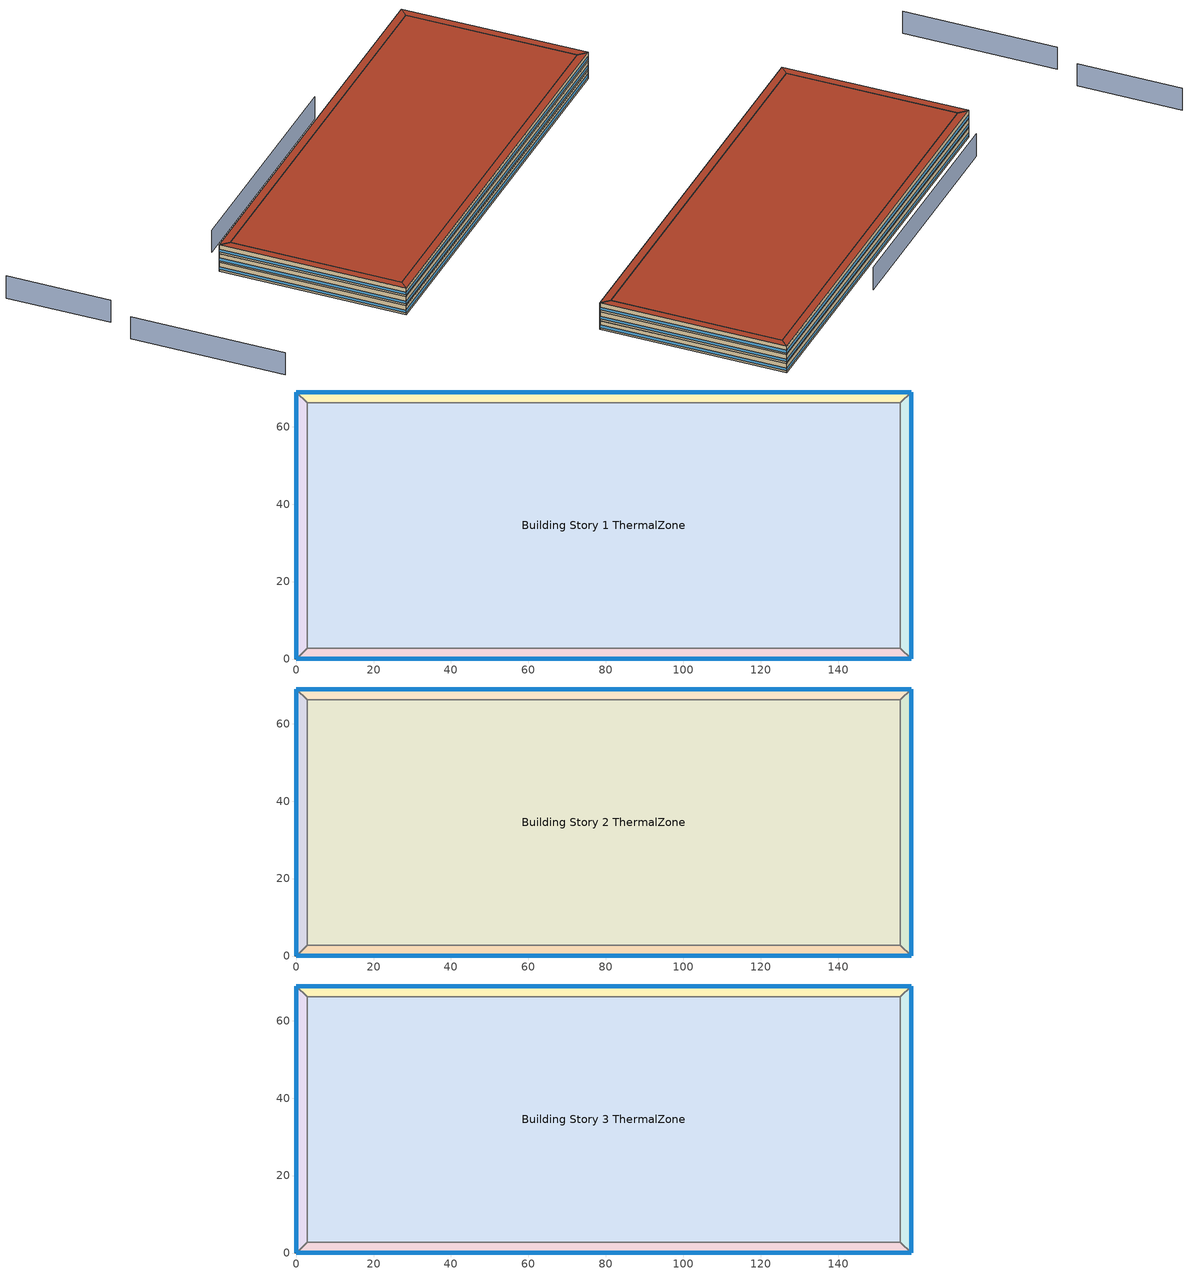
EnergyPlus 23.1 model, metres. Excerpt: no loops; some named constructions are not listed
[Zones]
Building Story 1 ThermalZone
 floor ground (Typical Insulated Carpeted 8in Slab Floor): 156.11,2.83 2.83,2.83 2.83,66.14 156.11,66.14 z0
 wall adiabatic (Typical Interior Wall): 2.83,2.83 156.11,2.83 156.11,66.14 2.83,66.14 2.83,2.83 z0:3.6
 ceiling adiabatic (Typical Interior Floor): 156.11,66.14 2.83,66.14 2.83,2.83 156.11,2.83 z3.6
Building Story 1 ThermalZone 1
 floor ground (Typical Insulated Carpeted 8in Slab Floor): 158.93,0 0,0 2.83,2.83 156.11,2.83 z0
 wall outside (Typical Insulated Steel Framed Exterior Wall R-20.41): 0,0 158.93,0 z0:3.6
 wall adiabatic (Typical Interior Wall): 158.93,0 156.11,2.83 2.83,2.83 0,0 z0:3.6
 window (U 0.48 SHGC 0.40 Dbl Ref-D Clr 6mm/13mm): 0.03,0 158.91,0 z0.76:1.84
 ceiling adiabatic (Typical Interior Ceiling): 156.11,2.83 2.83,2.83 0,0 158.93,0 z3.6
Building Story 1 ThermalZone 2
 floor ground (Typical Insulated Carpeted 8in Slab Floor): 0,0 0,68.97 2.83,66.14 2.83,2.83 z0
 wall outside (Typical Insulated Steel Framed Exterior Wall R-20.41): 0,68.97 0,0 z0:3.6
 wall adiabatic (Typical Interior Wall): 0,0 2.83,2.83 2.83,66.14 0,68.97 z0:3.6
 window (U 0.48 SHGC 0.40 Dbl Ref-D Clr 6mm/13mm): 0,68.94 0,0.03 z0.76:1.84
 ceiling adiabatic (Typical Interior Ceiling): 2.83,2.83 2.83,66.14 0,68.97 0,0 z3.6
Building Story 1 ThermalZone 3
 floor ground (Typical Insulated Carpeted 8in Slab Floor): 0,68.97 158.93,68.97 156.11,66.14 2.83,66.14 z0
 wall outside (Typical Insulated Steel Framed Exterior Wall R-20.41): 158.93,68.97 0,68.97 z0:3.6
 wall adiabatic (Typical Interior Wall): 0,68.97 2.83,66.14 156.11,66.14 158.93,68.97 z0:3.6
 window (U 0.48 SHGC 0.40 Dbl Ref-D Clr 6mm/13mm): 158.91,68.97 0.03,68.97 z0.76:1.84
 ceiling adiabatic (Typical Interior Ceiling): 2.83,66.14 156.11,66.14 158.93,68.97 0,68.97 z3.6
Building Story 1 ThermalZone 4
 floor ground (Typical Insulated Carpeted 8in Slab Floor): 158.93,68.97 158.93,0 156.11,2.83 156.11,66.14 z0
 wall outside (Typical Insulated Steel Framed Exterior Wall R-20.41): 158.93,0 158.93,68.97 z0:3.6
 wall adiabatic (Typical Interior Wall): 158.93,68.97 156.11,66.14 156.11,2.83 158.93,0 z0:3.6
 window (U 0.48 SHGC 0.40 Dbl Ref-D Clr 6mm/13mm): 158.93,0.03 158.93,68.94 z0.76:1.84
 ceiling adiabatic (Typical Interior Ceiling): 156.11,66.14 156.11,2.83 158.93,0 158.93,68.97 z3.6
Building Story 2 ThermalZone
 floor adiabatic (Typical Interior Floor): 156.11,2.83 2.83,2.83 2.83,66.14 156.11,66.14 z3.6
 wall adiabatic (Typical Interior Wall): 2.83,2.83 156.11,2.83 156.11,66.14 2.83,66.14 2.83,2.83 z3.6:7.2
 ceiling adiabatic (Typical Interior Ceiling): 156.11,66.14 2.83,66.14 2.83,2.83 156.11,2.83 z7.2
Building Story 2 ThermalZone 1
 floor adiabatic (Typical Interior Ceiling): 158.93,0 0,0 2.83,2.83 156.11,2.83 z3.6
 wall outside (Typical Insulated Steel Framed Exterior Wall R-20.41): 0,0 158.93,0 z3.6:7.2
 wall adiabatic (Typical Interior Wall): 158.93,0 156.11,2.83 2.83,2.83 0,0 z3.6:7.2
 window (U 0.48 SHGC 0.40 Dbl Ref-D Clr 6mm/13mm): 0.03,0 158.91,0 z4.36:5.44
 ceiling adiabatic (Typical Interior Ceiling): 156.11,2.83 2.83,2.83 0,0 158.93,0 z7.2
Building Story 2 ThermalZone 2
 floor adiabatic (Typical Interior Ceiling): 0,0 0,68.97 2.83,66.14 2.83,2.83 z3.6
 wall outside (Typical Insulated Steel Framed Exterior Wall R-20.41): 0,68.97 0,0 z3.6:7.2
 wall adiabatic (Typical Interior Wall): 0,0 2.83,2.83 2.83,66.14 0,68.97 z3.6:7.2
 window (U 0.48 SHGC 0.40 Dbl Ref-D Clr 6mm/13mm): 0,68.94 0,0.03 z4.36:5.44
 ceiling adiabatic (Typical Interior Ceiling): 2.83,2.83 2.83,66.14 0,68.97 0,0 z7.2
Building Story 2 ThermalZone 3
 floor adiabatic (Typical Interior Ceiling): 0,68.97 158.93,68.97 156.11,66.14 2.83,66.14 z3.6
 wall outside (Typical Insulated Steel Framed Exterior Wall R-20.41): 158.93,68.97 0,68.97 z3.6:7.2
 wall adiabatic (Typical Interior Wall): 0,68.97 2.83,66.14 156.11,66.14 158.93,68.97 z3.6:7.2
 window (U 0.48 SHGC 0.40 Dbl Ref-D Clr 6mm/13mm): 158.91,68.97 0.03,68.97 z4.36:5.44
 ceiling adiabatic (Typical Interior Ceiling): 2.83,66.14 156.11,66.14 158.93,68.97 0,68.97 z7.2
Building Story 2 ThermalZone 4
 floor adiabatic (Typical Interior Ceiling): 158.93,68.97 158.93,0 156.11,2.83 156.11,66.14 z3.6
 wall outside (Typical Insulated Steel Framed Exterior Wall R-20.41): 158.93,0 158.93,68.97 z3.6:7.2
 wall adiabatic (Typical Interior Wall): 158.93,68.97 156.11,66.14 156.11,2.83 158.93,0 z3.6:7.2
 window (U 0.48 SHGC 0.40 Dbl Ref-D Clr 6mm/13mm): 158.93,0.03 158.93,68.94 z4.36:5.44
 ceiling adiabatic (Typical Interior Ceiling): 156.11,66.14 156.11,2.83 158.93,0 158.93,68.97 z7.2
Building Story 3 ThermalZone
 floor adiabatic (Typical Interior Ceiling): 156.11,2.83 2.83,2.83 2.83,66.14 156.11,66.14 z7.2
 wall adiabatic (Typical Interior Wall): 2.83,2.83 156.11,2.83 156.11,66.14 2.83,66.14 2.83,2.83 z7.2:10.8
 roof outside (Typical IEAD Roof R-31.25): 156.11,66.14 2.83,66.14 2.83,2.83 156.11,2.83 z10.8
Building Story 3 ThermalZone 1
 floor adiabatic (Typical Interior Ceiling): 158.93,0 0,0 2.83,2.83 156.11,2.83 z7.2
 wall outside (Typical Insulated Steel Framed Exterior Wall R-20.41): 0,0 158.93,0 z7.2:10.8
 wall adiabatic (Typical Interior Wall): 158.93,0 156.11,2.83 2.83,2.83 0,0 z7.2:10.8
 window (U 0.48 SHGC 0.40 Dbl Ref-D Clr 6mm/13mm): 0.03,0 158.91,0 z7.96:9.04
 roof outside (Typical IEAD Roof R-31.25): 156.11,2.83 2.83,2.83 0,0 158.93,0 z10.8
Building Story 3 ThermalZone 2
 floor adiabatic (Typical Interior Ceiling): 0,0 0,68.97 2.83,66.14 2.83,2.83 z7.2
 wall outside (Typical Insulated Steel Framed Exterior Wall R-20.41): 0,68.97 0,0 z7.2:10.8
 wall adiabatic (Typical Interior Wall): 0,0 2.83,2.83 2.83,66.14 0,68.97 z7.2:10.8
 window (U 0.48 SHGC 0.40 Dbl Ref-D Clr 6mm/13mm): 0,68.94 0,0.03 z7.96:9.04
 roof outside (Typical IEAD Roof R-31.25): 2.83,2.83 2.83,66.14 0,68.97 0,0 z10.8
Building Story 3 ThermalZone 3
 floor adiabatic (Typical Interior Ceiling): 0,68.97 158.93,68.97 156.11,66.14 2.83,66.14 z7.2
 wall outside (Typical Insulated Steel Framed Exterior Wall R-20.41): 158.93,68.97 0,68.97 z7.2:10.8
 wall adiabatic (Typical Interior Wall): 0,68.97 2.83,66.14 156.11,66.14 158.93,68.97 z7.2:10.8
 window (U 0.48 SHGC 0.40 Dbl Ref-D Clr 6mm/13mm): 158.91,68.97 0.03,68.97 z7.96:9.04
 roof outside (Typical IEAD Roof R-31.25): 2.83,66.14 156.11,66.14 158.93,68.97 0,68.97 z10.8
Building Story 3 ThermalZone 4
 floor adiabatic (Typical Interior Ceiling): 158.93,68.97 158.93,0 156.11,2.83 156.11,66.14 z7.2
 wall outside (Typical Insulated Steel Framed Exterior Wall R-20.41): 158.93,0 158.93,68.97 z7.2:10.8
 wall adiabatic (Typical Interior Wall): 158.93,68.97 156.11,66.14 156.11,2.83 158.93,0 z7.2:10.8
 window (U 0.48 SHGC 0.40 Dbl Ref-D Clr 6mm/13mm): 158.93,0.03 158.93,68.94 z7.96:9.04
 roof outside (Typical IEAD Roof R-31.25): 156.11,66.14 156.11,2.83 158.93,0 158.93,68.97 z10.8
shading: -50.49,23.21 -50.49,80.41 / 9.88,75.97 99.9,75.97 / -43.63,90.63 -43.63,129.38 z0:9
[Building]
bld_16: Terrain=City
[Site:Location]
Laramie General Brees Field_WY_USA: Latitude {deg}=41.3113; Longitude {deg}=-105.58; Time Zone {hr}=-7; Elevation {m}=2215
[Site:GroundTemperature:FCfactorMethod]
8.6, 2.8, -4.1, -8.8, -2.2, 0.3, 6.7, 10.1, 16.5, 20.6, 19.2, 14.7
[Site:WaterMainsTemperature]
Calculation Method=Correlation; Annual Average Outdoor Air Temperature {C}=8.96667; Maximum Difference In Monthly Average Outdoor Air Temperatures {deltaC}=26.2
[SizingPeriod:DesignDay] Day of Month=21; Dry-Bulb Temperature Range Modifier Type=DefaultMultipliers; Humidity Condition Type=Wetbulb; Barometric Pressure {Pa}=98769; Rain Indicator=No; Snow Indicator=No; Daylight Saving Time Indicator=No; Begin Environment Reset Mode=FullResetAtBeginEnvironment
Name | Month | Day Type | Maximum Dry-Bulb Temperature {C} | Daily Dry-Bulb Temperature Range {deltaC} | Wetbulb or DewPoint at Maximum Dry-Bulb {C} | Wind Speed {m/s} | Wind Direction {deg} | Solar Model Indicator | ASHRAE Clear Sky Optical Depth for Beam Irradiance (taub) | ASHRAE Clear Sky Optical Depth for Diffuse Irradiance (taud) | Sky Clearness
Buffalo Niagara Intl Ap Ann Clg .4% Condns DB=>MWB 1 | 7 | SummerDesignDay | 30.3 | 9.3 | 21.8 | 5.7 | 240 | ASHRAETau | 0.462 | 2.001
Buffalo Niagara Intl Ap Ann Clg .4% Condns WB=>MDB 1 | 7 | SummerDesignDay | 27.8 | 9.3 | 23.8 | 5.7 | 240 | ASHRAETau | 0.462 | 2.001
Buffalo Niagara Intl Ap Ann Htg 99.6% Condns DB 1 | 1 | WinterDesignDay | -16.3 | 0 | -16.3 | 5.1 | 270 | ASHRAEClearSky |  |  | 0
[Material] Thermal Absorptance=0.9; Solar Absorptance=0.7
Name | Roughness | Thickness {m} | Conductivity {W/m-K} | Density {kg/m3} | Specific Heat {J/kg-K} | Visible Absorptance
100mm Normalweight concrete floor | MediumRough | 0.1016 | 2.31045 | 2322 | 832.557 | 0.7
25mm Stucco | Smooth | 0.0254 | 0.72 | 1856 | 840 | 0.7
5/8 in. Gypsum Board | MediumSmooth | 0.0159 | 0.16 | 800 | 1090 | 0.7
8 in. Normalweight Concrete Floor | MediumRough | 0.2032 | 2.31 | 2322 | 832 | 0.7
G01 13mm gypsum board | Smooth | 0.0127 | 0.160031 | 800.001 | 1090.73 | 0.5
Metal Roof Surface | Smooth | 0.0008 | 45.28 | 7824 | 500 | 0.7
Roof Membrane | VeryRough | 0.0095 | 0.16 | 1121.29 | 1460 | 0.7
[Material:NoMass] Roughness=Smooth; Thermal Absorptance=0.9; Solar Absorptance=0.7
Name | Thermal Resistance {m2-K/W} | Visible Absorptance
CP02 CARPET PAD; Typical Carpet Pad | 0.21648 | 0.8
Typical Insulation R-18.23 | 3.21036 | 0.7
Typical Insulation R-30.13 | 5.30668 | 0.7
[WindowMaterial:Gas]
AIR 13MM: Gas Type=Air; Thickness {m}=0.0127
[WindowMaterial:Glazing] Optical Data Type=SpectralAverage; Thickness {m}=0.006; Infrared Transmittance at Normal Incidence=0; Front Side Infrared Hemispherical Emissivity=0.84; Conductivity {W/m-K}=0.9; Dirt Correction Factor for Solar and Visible Transmittance=1; Solar Diffusing=No
Name | Solar Transmittance at Normal Incidence | Front Side Solar Reflectance at Normal Incidence | Back Side Solar Reflectance at Normal Incidence | Visible Transmittance at Normal Incidence | Front Side Visible Reflectance at Normal Incidence | Back Side Visible Reflectance at Normal Incidence | Back Side Infrared Hemispherical Emissivity
CLEAR 6MM | 0.775 | 0.071 | 0.071 | 0.881 | 0.08 | 0.08 | 0.84
REF D CLEAR 6MM | 0.429 | 0.308 | 0.379 | 0.334 | 0.453 | 0.505 | 0.82
[Construction]
Typical IEAD Roof R-31.25: Roof Membrane, Typical Insulation R-30.13, Metal Roof Surface
Typical Insulated Carpeted 8in Slab Floor: 8 in. Normalweight Concrete Floor, Typical Carpet Pad
Typical Insulated Steel Framed Exterior Wall R-20.41: 25mm Stucco, 5/8 in. Gypsum Board, Typical Insulation R-18.23, 5/8 in. Gypsum Board
Typical Interior Ceiling: CP02 CARPET PAD, 100mm Normalweight concrete floor
Typical Interior Floor: 100mm Normalweight concrete floor, CP02 CARPET PAD
Typical Interior Wall: G01 13mm gypsum board, G01 13mm gypsum board
U 0.48 SHGC 0.40 Dbl Ref-D Clr 6mm/13mm: REF D CLEAR 6MM, AIR 13MM, CLEAR 6MM
[Zone] Part of Total Floor Area=Yes
Name | Multiplier
Building Story 1 ThermalZone; Building Story 1 ThermalZone 1; Building Story 1 ThermalZone 2; Building Story 1 ThermalZone 3; Building Story 1 ThermalZone 4; Building Story 3 ThermalZone; Building Story 3 ThermalZone 1; Building Story 3 ThermalZone 2; Building Story 3 ThermalZone 3; Building Story 3 ThermalZone 4 | 1
Building Story 2 ThermalZone; Building Story 2 ThermalZone 1; Building Story 2 ThermalZone 2; Building Story 2 ThermalZone 3; Building Story 2 ThermalZone 4 | 28
[Space]
Name | Zone | Space Type
Building Story 1 Space | Building Story 1 ThermalZone | Story Ground Blended Space Type
Building Story 1 Space 1 | Building Story 1 ThermalZone 1 | Story Ground Blended Space Type
Building Story 1 Space 2 | Building Story 1 ThermalZone 2 | Story Ground Blended Space Type
Building Story 1 Space 3 | Building Story 1 ThermalZone 3 | Story Ground Blended Space Type
Building Story 1 Space 4 | Building Story 1 ThermalZone 4 | Story Ground Blended Space Type
Building Story 2 Space | Building Story 2 ThermalZone | Story Mid Blended Space Type
Building Story 2 Space 1 | Building Story 2 ThermalZone 1 | Story Mid Blended Space Type
Building Story 2 Space 2 | Building Story 2 ThermalZone 2 | Story Mid Blended Space Type
Building Story 2 Space 3 | Building Story 2 ThermalZone 3 | Story Mid Blended Space Type
Building Story 2 Space 4 | Building Story 2 ThermalZone 4 | Story Mid Blended Space Type
Building Story 3 Space | Building Story 3 ThermalZone | Story Top Blended Space Type
Building Story 3 Space 1 | Building Story 3 ThermalZone 1 | Story Top Blended Space Type
Building Story 3 Space 2 | Building Story 3 ThermalZone 2 | Story Top Blended Space Type
Building Story 3 Space 3 | Building Story 3 ThermalZone 3 | Story Top Blended Space Type
Building Story 3 Space 4 | Building Story 3 ThermalZone 4 | Story Top Blended Space Type
[InternalMass]
Name | Construction | Zone or ZoneList | Space or SpaceList | Surface Area {m2}
Building Story 1 Space 4 Office OfficeLarge Data Center A  - Story Ground Mass; Building Story 1 Space 4 Office OfficeLarge Data Center C  - Story Ground Mass | InteriorFurnishings 1 | Building Story 1 ThermalZone 4 | Building Story 1 Space 4 | 0.248543
Building Story 1 Space 1 Office OfficeLarge Data Center A  - Story Ground Mass; Building Story 1 Space 1 Office OfficeLarge Data Center C  - Story Ground Mass | InteriorFurnishings 1 | Building Story 1 ThermalZone 1 | Building Story 1 Space 1 | 0.586621
Building Story 1 Space Office OfficeLarge Data Center A  - Story Ground Mass; Building Story 1 Space Office OfficeLarge Data Center C  - Story Ground Mass | InteriorFurnishings 1 | Building Story 1 ThermalZone | Building Story 1 Space | 12.893
Building Story 1 Space 2 Office OfficeLarge Data Center A  - Story Ground Mass; Building Story 1 Space 2 Office OfficeLarge Data Center C  - Story Ground Mass | InteriorFurnishings 1 | Building Story 1 ThermalZone 2 | Building Story 1 Space 2 | 0.248543
Building Story 1 Space 3 Office OfficeLarge Data Center A  - Story Ground Mass; Building Story 1 Space 3 Office OfficeLarge Data Center C  - Story Ground Mass | InteriorFurnishings 1 | Building Story 1 ThermalZone 3 | Building Story 1 Space 3 | 0.586622
Building Story 1 Space 4 Office OfficeLarge Data Center B  - Story Ground Mass | InteriorFurnishings 1 | Building Story 1 ThermalZone 4 | Building Story 1 Space 4 | 3.72325
Building Story 1 Space 1 Office OfficeLarge Data Center B  - Story Ground Mass | InteriorFurnishings 1 | Building Story 1 ThermalZone 1 | Building Story 1 Space 1 | 8.78775
Building Story 1 Space Office OfficeLarge Data Center B  - Story Ground Mass | InteriorFurnishings 1 | Building Story 1 ThermalZone | Building Story 1 Space | 193.141
Building Story 1 Space 2 Office OfficeLarge Data Center B  - Story Ground Mass | InteriorFurnishings 1 | Building Story 1 ThermalZone 2 | Building Story 1 Space 2 | 3.72325
Building Story 1 Space 3 Office OfficeLarge Data Center B  - Story Ground Mass | InteriorFurnishings 1 | Building Story 1 ThermalZone 3 | Building Story 1 Space 3 | 8.78777
Building Story 1 Space 4 Office OfficeLarge Main Data Center A  - Story Ground Mass; Building Story 1 Space 4 Office OfficeLarge Main Data Center C  - Story Ground Mass | InteriorFurnishings 1 | Building Story 1 ThermalZone 4 | Building Story 1 Space 4 | 0.446849
Building Story 1 Space 1 Office OfficeLarge Main Data Center A  - Story Ground Mass; Building Story 1 Space 1 Office OfficeLarge Main Data Center C  - Story Ground Mass | InteriorFurnishings 1 | Building Story 1 ThermalZone 1 | Building Story 1 Space 1 | 1.05467
Building Story 1 Space Office OfficeLarge Main Data Center A  - Story Ground Mass; Building Story 1 Space Office OfficeLarge Main Data Center C  - Story Ground Mass | InteriorFurnishings 1 | Building Story 1 ThermalZone | Building Story 1 Space | 23.1799
Building Story 1 Space 2 Office OfficeLarge Main Data Center A  - Story Ground Mass; Building Story 1 Space 2 Office OfficeLarge Main Data Center C  - Story Ground Mass | InteriorFurnishings 1 | Building Story 1 ThermalZone 2 | Building Story 1 Space 2 | 0.446849
Building Story 1 Space 3 Office OfficeLarge Main Data Center A  - Story Ground Mass; Building Story 1 Space 3 Office OfficeLarge Main Data Center C  - Story Ground Mass | InteriorFurnishings 1 | Building Story 1 ThermalZone 3 | Building Story 1 Space 3 | 1.05467
Building Story 1 Space 4 Office OfficeLarge Main Data Center B  - Story Ground Mass | InteriorFurnishings 1 | Building Story 1 ThermalZone 4 | Building Story 1 Space 4 | 6.69393
Building Story 1 Space 1 Office OfficeLarge Main Data Center B  - Story Ground Mass | InteriorFurnishings 1 | Building Story 1 ThermalZone 1 | Building Story 1 Space 1 | 15.7993
Building Story 1 Space Office OfficeLarge Main Data Center B  - Story Ground Mass | InteriorFurnishings 1 | Building Story 1 ThermalZone | Building Story 1 Space | 347.242
Building Story 1 Space 2 Office OfficeLarge Main Data Center B  - Story Ground Mass | InteriorFurnishings 1 | Building Story 1 ThermalZone 2 | Building Story 1 Space 2 | 6.69393
Building Story 1 Space 3 Office OfficeLarge Main Data Center B  - Story Ground Mass | InteriorFurnishings 1 | Building Story 1 ThermalZone 3 | Building Story 1 Space 3 | 15.7993
Building Story 1 Space 4 SecondarySchool Auditorium A  - Story Ground Mass; Building Story 1 Space 4 SecondarySchool Auditorium C  - Story Ground Mass | InteriorFurnishings 1 | Building Story 1 ThermalZone 4 | Building Story 1 Space 4 | 1.99892
Building Story 1 Space 1 SecondarySchool Auditorium A  - Story Ground Mass; Building Story 1 Space 1 SecondarySchool Auditorium C  - Story Ground Mass | InteriorFurnishings 1 | Building Story 1 ThermalZone 1 | Building Story 1 Space 1 | 4.71793
Building Story 1 Space SecondarySchool Auditorium A  - Story Ground Mass; Building Story 1 Space SecondarySchool Auditorium C  - Story Ground Mass | InteriorFurnishings 1 | Building Story 1 ThermalZone | Building Story 1 Space | 103.693
Building Story 1 Space 2 SecondarySchool Auditorium A  - Story Ground Mass; Building Story 1 Space 2 SecondarySchool Auditorium C  - Story Ground Mass | InteriorFurnishings 1 | Building Story 1 ThermalZone 2 | Building Story 1 Space 2 | 1.99892
Building Story 1 Space 3 SecondarySchool Auditorium A  - Story Ground Mass; Building Story 1 Space 3 SecondarySchool Auditorium C  - Story Ground Mass | InteriorFurnishings 1 | Building Story 1 ThermalZone 3 | Building Story 1 Space 3 | 4.71794
Building Story 1 Space 4 SecondarySchool Auditorium B  - Story Ground Mass | InteriorFurnishings 1 | Building Story 1 ThermalZone 4 | Building Story 1 Space 4 | 29.9444
Building Story 1 Space 1 SecondarySchool Auditorium B  - Story Ground Mass | InteriorFurnishings 1 | Building Story 1 ThermalZone 1 | Building Story 1 Space 1 | 70.676
Building Story 1 Space SecondarySchool Auditorium B  - Story Ground Mass | InteriorFurnishings 1 | Building Story 1 ThermalZone | Building Story 1 Space | 1553.34
Building Story 1 Space 2 SecondarySchool Auditorium B  - Story Ground Mass | InteriorFurnishings 1 | Building Story 1 ThermalZone 2 | Building Story 1 Space 2 | 29.9444
Building Story 1 Space 3 SecondarySchool Auditorium B  - Story Ground Mass | InteriorFurnishings 1 | Building Story 1 ThermalZone 3 | Building Story 1 Space 3 | 70.6761
Building Story 1 Space 4 SecondarySchool Cafeteria A  - Story Ground Mass; Building Story 1 Space 4 SecondarySchool Cafeteria C  - Story Ground Mass | InteriorFurnishings 1 | Building Story 1 ThermalZone 4 | Building Story 1 Space 4 | 1.26519
Building Story 1 Space 1 SecondarySchool Cafeteria A  - Story Ground Mass; Building Story 1 Space 1 SecondarySchool Cafeteria C  - Story Ground Mass | InteriorFurnishings 1 | Building Story 1 ThermalZone 1 | Building Story 1 Space 1 | 2.98615
Building Story 1 Space SecondarySchool Cafeteria A  - Story Ground Mass; Building Story 1 Space SecondarySchool Cafeteria C  - Story Ground Mass | InteriorFurnishings 1 | Building Story 1 ThermalZone | Building Story 1 Space | 65.6308
Building Story 1 Space 2 SecondarySchool Cafeteria A  - Story Ground Mass; Building Story 1 Space 2 SecondarySchool Cafeteria C  - Story Ground Mass | InteriorFurnishings 1 | Building Story 1 ThermalZone 2 | Building Story 1 Space 2 | 1.26519
Building Story 1 Space 3 SecondarySchool Cafeteria A  - Story Ground Mass; Building Story 1 Space 3 SecondarySchool Cafeteria C  - Story Ground Mass | InteriorFurnishings 1 | Building Story 1 ThermalZone 3 | Building Story 1 Space 3 | 2.98615
Building Story 1 Space 4 SecondarySchool Cafeteria B  - Story Ground Mass | InteriorFurnishings 1 | Building Story 1 ThermalZone 4 | Building Story 1 Space 4 | 18.9529
Building Story 1 Space 1 SecondarySchool Cafeteria B  - Story Ground Mass | InteriorFurnishings 1 | Building Story 1 ThermalZone 1 | Building Story 1 Space 1 | 44.7334
Building Story 1 Space SecondarySchool Cafeteria B  - Story Ground Mass | InteriorFurnishings 1 | Building Story 1 ThermalZone | Building Story 1 Space | 983.168
Building Story 1 Space 2 SecondarySchool Cafeteria B  - Story Ground Mass | InteriorFurnishings 1 | Building Story 1 ThermalZone 2 | Building Story 1 Space 2 | 18.9529
Building Story 1 Space 3 SecondarySchool Cafeteria B  - Story Ground Mass | InteriorFurnishings 1 | Building Story 1 ThermalZone 3 | Building Story 1 Space 3 | 44.7335
Building Story 1 Space 4 SecondarySchool Classroom A  - Story Ground Mass; Building Story 1 Space 4 SecondarySchool Classroom C  - Story Ground Mass | InteriorFurnishings 1 | Building Story 1 ThermalZone 4 | Building Story 1 Space 4 | 6.85501
Building Story 1 Space 1 SecondarySchool Classroom A  - Story Ground Mass; Building Story 1 Space 1 SecondarySchool Classroom C  - Story Ground Mass | InteriorFurnishings 1 | Building Story 1 ThermalZone 1 | Building Story 1 Space 1 | 16.1795
Building Story 1 Space SecondarySchool Classroom A  - Story Ground Mass; Building Story 1 Space SecondarySchool Classroom C  - Story Ground Mass | InteriorFurnishings 1 | Building Story 1 ThermalZone | Building Story 1 Space | 355.599
Building Story 1 Space 2 SecondarySchool Classroom A  - Story Ground Mass; Building Story 1 Space 2 SecondarySchool Classroom C  - Story Ground Mass | InteriorFurnishings 1 | Building Story 1 ThermalZone 2 | Building Story 1 Space 2 | 6.85501
Building Story 1 Space 3 SecondarySchool Classroom A  - Story Ground Mass; Building Story 1 Space 3 SecondarySchool Classroom C  - Story Ground Mass | InteriorFurnishings 1 | Building Story 1 ThermalZone 3 | Building Story 1 Space 3 | 16.1795
Building Story 1 Space 4 SecondarySchool Classroom A end_b - Story Ground Mass; Building Story 1 Space 4 SecondarySchool Classroom C end_b - Story Ground Mass | InteriorFurnishings 1 | Building Story 1 ThermalZone 4 | Building Story 1 Space 4 | 4.30764
Building Story 1 Space 1 SecondarySchool Classroom A end_b - Story Ground Mass; Building Story 1 Space 1 SecondarySchool Classroom C end_b - Story Ground Mass | InteriorFurnishings 1 | Building Story 1 ThermalZone 1 | Building Story 1 Space 1 | 10.167
Building Story 1 Space SecondarySchool Classroom A end_b - Story Ground Mass; Building Story 1 Space SecondarySchool Classroom C end_b - Story Ground Mass | InteriorFurnishings 1 | Building Story 1 ThermalZone | Building Story 1 Space | 223.455
Building Story 1 Space 2 SecondarySchool Classroom A end_b - Story Ground Mass; Building Story 1 Space 2 SecondarySchool Classroom C end_b - Story Ground Mass | InteriorFurnishings 1 | Building Story 1 ThermalZone 2 | Building Story 1 Space 2 | 4.30764
Building Story 1 Space 3 SecondarySchool Classroom A end_b - Story Ground Mass; Building Story 1 Space 3 SecondarySchool Classroom C end_b - Story Ground Mass | InteriorFurnishings 1 | Building Story 1 ThermalZone 3 | Building Story 1 Space 3 | 10.1671
Building Story 1 Space 4 SecondarySchool ComputerRoom A  - Story Ground Mass; Building Story 1 Space 4 SecondarySchool ComputerRoom C  - Story Ground Mass | InteriorFurnishings 1 | Building Story 1 ThermalZone 4 | Building Story 1 Space 4 | 1.9315
Building Story 1 Space 1 SecondarySchool ComputerRoom A  - Story Ground Mass; Building Story 1 Space 1 SecondarySchool ComputerRoom C  - Story Ground Mass | InteriorFurnishings 1 | Building Story 1 ThermalZone 1 | Building Story 1 Space 1 | 4.55879
Building Story 1 Space SecondarySchool ComputerRoom A  - Story Ground Mass; Building Story 1 Space SecondarySchool ComputerRoom C  - Story Ground Mass | InteriorFurnishings 1 | Building Story 1 ThermalZone | Building Story 1 Space | 100.195
Building Story 1 Space 2 SecondarySchool ComputerRoom A  - Story Ground Mass; Building Story 1 Space 2 SecondarySchool ComputerRoom C  - Story Ground Mass | InteriorFurnishings 1 | Building Story 1 ThermalZone 2 | Building Story 1 Space 2 | 1.9315
Building Story 1 Space 3 SecondarySchool ComputerRoom A  - Story Ground Mass; Building Story 1 Space 3 SecondarySchool ComputerRoom C  - Story Ground Mass | InteriorFurnishings 1 | Building Story 1 ThermalZone 3 | Building Story 1 Space 3 | 4.5588
Building Story 1 Space 4 SecondarySchool ComputerRoom B  - Story Ground Mass | InteriorFurnishings 1 | Building Story 1 ThermalZone 4 | Building Story 1 Space 4 | 28.9344
Building Story 1 Space 1 SecondarySchool ComputerRoom B  - Story Ground Mass | InteriorFurnishings 1 | Building Story 1 ThermalZone 1 | Building Story 1 Space 1 | 68.2921
Building Story 1 Space SecondarySchool ComputerRoom B  - Story Ground Mass | InteriorFurnishings 1 | Building Story 1 ThermalZone | Building Story 1 Space | 1500.95
Building Story 1 Space 2 SecondarySchool ComputerRoom B  - Story Ground Mass | InteriorFurnishings 1 | Building Story 1 ThermalZone 2 | Building Story 1 Space 2 | 28.9344
Building Story 1 Space 3 SecondarySchool ComputerRoom B  - Story Ground Mass | InteriorFurnishings 1 | Building Story 1 ThermalZone 3 | Building Story 1 Space 3 | 68.2922
Building Story 1 Space 4 SecondarySchool Corridor B  - Story Ground Mass | InteriorFurnishings 1 | Building Story 1 ThermalZone 4 | Building Story 1 Space 4 | 9.666
Building Story 1 Space 1 SecondarySchool Corridor B  - Story Ground Mass | InteriorFurnishings 1 | Building Story 1 ThermalZone 1 | Building Story 1 Space 1 | 22.814
Building Story 1 Space SecondarySchool Corridor B  - Story Ground Mass | InteriorFurnishings 1 | Building Story 1 ThermalZone | Building Story 1 Space | 501.416
Building Story 1 Space 2 SecondarySchool Corridor B  - Story Ground Mass | InteriorFurnishings 1 | Building Story 1 ThermalZone 2 | Building Story 1 Space 2 | 9.666
Building Story 1 Space 3 SecondarySchool Corridor B  - Story Ground Mass | InteriorFurnishings 1 | Building Story 1 ThermalZone 3 | Building Story 1 Space 3 | 22.8141
Building Story 1 Space 4 SecondarySchool Corridor B end_b - Story Ground Mass | InteriorFurnishings 1 | Building Story 1 ThermalZone 4 | Building Story 1 Space 4 | 6.07404
Building Story 1 Space 1 SecondarySchool Corridor B end_b - Story Ground Mass | InteriorFurnishings 1 | Building Story 1 ThermalZone 1 | Building Story 1 Space 1 | 14.3362
Building Story 1 Space SecondarySchool Corridor B end_b - Story Ground Mass | InteriorFurnishings 1 | Building Story 1 ThermalZone | Building Story 1 Space | 315.086
Building Story 1 Space 2 SecondarySchool Corridor B end_b - Story Ground Mass | InteriorFurnishings 1 | Building Story 1 ThermalZone 2 | Building Story 1 Space 2 | 6.07404
Building Story 1 Space 3 SecondarySchool Corridor B end_b - Story Ground Mass | InteriorFurnishings 1 | Building Story 1 ThermalZone 3 | Building Story 1 Space 3 | 14.3362
Building Story 1 Space 4 SecondarySchool Gym A  - Story Ground Mass; Building Story 1 Space 4 SecondarySchool Gym C  - Story Ground Mass | InteriorFurnishings 1 | Building Story 1 ThermalZone 4 | Building Story 1 Space 4 | 5.66314
Building Story 1 Space 1 SecondarySchool Gym A  - Story Ground Mass; Building Story 1 Space 1 SecondarySchool Gym C  - Story Ground Mass | InteriorFurnishings 1 | Building Story 1 ThermalZone 1 | Building Story 1 Space 1 | 13.3664
Building Story 1 Space SecondarySchool Gym A  - Story Ground Mass; Building Story 1 Space SecondarySchool Gym C  - Story Ground Mass | InteriorFurnishings 1 | Building Story 1 ThermalZone | Building Story 1 Space | 293.771
Building Story 1 Space 2 SecondarySchool Gym A  - Story Ground Mass; Building Story 1 Space 2 SecondarySchool Gym C  - Story Ground Mass | InteriorFurnishings 1 | Building Story 1 ThermalZone 2 | Building Story 1 Space 2 | 5.66314
Building Story 1 Space 3 SecondarySchool Gym A  - Story Ground Mass; Building Story 1 Space 3 SecondarySchool Gym C  - Story Ground Mass | InteriorFurnishings 1 | Building Story 1 ThermalZone 3 | Building Story 1 Space 3 | 13.3664
Building Story 1 Space 4 SecondarySchool Gym A end_a - Story Ground Mass; Building Story 1 Space 4 SecondarySchool Gym C end_a - Story Ground Mass | InteriorFurnishings 1 | Building Story 1 ThermalZone 4 | Building Story 1 Space 4 | 0.865079
Building Story 1 Space 1 SecondarySchool Gym A end_a - Story Ground Mass; Building Story 1 Space 1 SecondarySchool Gym C end_a - Story Ground Mass | InteriorFurnishings 1 | Building Story 1 ThermalZone 1 | Building Story 1 Space 1 | 2.04179
Building Story 1 Space SecondarySchool Gym A end_a - Story Ground Mass; Building Story 1 Space SecondarySchool Gym C end_a - Story Ground Mass | InteriorFurnishings 1 | Building Story 1 ThermalZone | Building Story 1 Space | 44.8753
Building Story 1 Space 2 SecondarySchool Gym A end_a - Story Ground Mass; Building Story 1 Space 2 SecondarySchool Gym C end_a - Story Ground Mass | InteriorFurnishings 1 | Building Story 1 ThermalZone 2 | Building Story 1 Space 2 | 0.865079
Building Story 1 Space 3 SecondarySchool Gym A end_a - Story Ground Mass; Building Story 1 Space 3 SecondarySchool Gym C end_a - Story Ground Mass | InteriorFurnishings 1 | Building Story 1 ThermalZone 3 | Building Story 1 Space 3 | 2.0418
Building Story 1 Space 4 SecondarySchool Gym B  - Story Ground Mass | InteriorFurnishings 1 | Building Story 1 ThermalZone 4 | Building Story 1 Space 4 | 84.8355
Building Story 1 Space 1 SecondarySchool Gym B  - Story Ground Mass | InteriorFurnishings 1 | Building Story 1 ThermalZone 1 | Building Story 1 Space 1 | 200.232
Building Story 1 Space SecondarySchool Gym B  - Story Ground Mass | InteriorFurnishings 1 | Building Story 1 ThermalZone | Building Story 1 Space | 4400.78
Building Story 1 Space 2 SecondarySchool Gym B  - Story Ground Mass | InteriorFurnishings 1 | Building Story 1 ThermalZone 2 | Building Story 1 Space 2 | 84.8355
Building Story 1 Space 3 SecondarySchool Gym B  - Story Ground Mass | InteriorFurnishings 1 | Building Story 1 ThermalZone 3 | Building Story 1 Space 3 | 200.232
Building Story 1 Space 4 SecondarySchool Gym B end_a - Story Ground Mass | InteriorFurnishings 1 | Building Story 1 ThermalZone 4 | Building Story 1 Space 4 | 12.9591
Building Story 1 Space 1 SecondarySchool Gym B end_a - Story Ground Mass | InteriorFurnishings 1 | Building Story 1 ThermalZone 1 | Building Story 1 Space 1 | 30.5867
Building Story 1 Space SecondarySchool Gym B end_a - Story Ground Mass | InteriorFurnishings 1 | Building Story 1 ThermalZone | Building Story 1 Space | 672.246
Building Story 1 Space 2 SecondarySchool Gym B end_a - Story Ground Mass | InteriorFurnishings 1 | Building Story 1 ThermalZone 2 | Building Story 1 Space 2 | 12.9591
Building Story 1 Space 3 SecondarySchool Gym B end_a - Story Ground Mass | InteriorFurnishings 1 | Building Story 1 ThermalZone 3 | Building Story 1 Space 3 | 30.5867
Building Story 1 Space 4 SecondarySchool Kitchen A  - Story Ground Mass; Building Story 1 Space 4 SecondarySchool Kitchen C  - Story Ground Mass | InteriorFurnishings 1 | Building Story 1 ThermalZone 4 | Building Story 1 Space 4 | 0.436272
Building Story 1 Space 1 SecondarySchool Kitchen A  - Story Ground Mass; Building Story 1 Space 1 SecondarySchool Kitchen C  - Story Ground Mass | InteriorFurnishings 1 | Building Story 1 ThermalZone 1 | Building Story 1 Space 1 | 1.02971
Building Story 1 Space SecondarySchool Kitchen A  - Story Ground Mass; Building Story 1 Space SecondarySchool Kitchen C  - Story Ground Mass | InteriorFurnishings 1 | Building Story 1 ThermalZone | Building Story 1 Space | 22.6313
Building Story 1 Space 2 SecondarySchool Kitchen A  - Story Ground Mass; Building Story 1 Space 2 SecondarySchool Kitchen C  - Story Ground Mass | InteriorFurnishings 1 | Building Story 1 ThermalZone 2 | Building Story 1 Space 2 | 0.436272
Building Story 1 Space 3 SecondarySchool Kitchen A  - Story Ground Mass; Building Story 1 Space 3 SecondarySchool Kitchen C  - Story Ground Mass | InteriorFurnishings 1 | Building Story 1 ThermalZone 3 | Building Story 1 Space 3 | 1.02971
Building Story 1 Space 4 SecondarySchool Kitchen B  - Story Ground Mass | InteriorFurnishings 1 | Building Story 1 ThermalZone 4 | Building Story 1 Space 4 | 6.53549
Building Story 1 Space 1 SecondarySchool Kitchen B  - Story Ground Mass | InteriorFurnishings 1 | Building Story 1 ThermalZone 1 | Building Story 1 Space 1 | 15.4253
Building Story 1 Space SecondarySchool Kitchen B  - Story Ground Mass | InteriorFurnishings 1 | Building Story 1 ThermalZone | Building Story 1 Space | 339.024
Building Story 1 Space 2 SecondarySchool Kitchen B  - Story Ground Mass | InteriorFurnishings 1 | Building Story 1 ThermalZone 2 | Building Story 1 Space 2 | 6.53549
Building Story 1 Space 3 SecondarySchool Kitchen B  - Story Ground Mass | InteriorFurnishings 1 | Building Story 1 ThermalZone 3 | Building Story 1 Space 3 | 15.4253
Building Story 1 Space 4 SecondarySchool Library A  - Story Ground Mass; Building Story 1 Space 4 SecondarySchool Library C  - Story Ground Mass | InteriorFurnishings 1 | Building Story 1 ThermalZone 4 | Building Story 1 Space 4 | 1.70146
Building Story 1 Space 1 SecondarySchool Library A  - Story Ground Mass; Building Story 1 Space 1 SecondarySchool Library C  - Story Ground Mass | InteriorFurnishings 1 | Building Story 1 ThermalZone 1 | Building Story 1 Space 1 | 4.01586
Building Story 1 Space SecondarySchool Library A  - Story Ground Mass; Building Story 1 Space SecondarySchool Library C  - Story Ground Mass | InteriorFurnishings 1 | Building Story 1 ThermalZone | Building Story 1 Space | 88.2621
Building Story 1 Space 2 SecondarySchool Library A  - Story Ground Mass; Building Story 1 Space 2 SecondarySchool Library C  - Story Ground Mass | InteriorFurnishings 1 | Building Story 1 ThermalZone 2 | Building Story 1 Space 2 | 1.70146
Building Story 1 Space 3 SecondarySchool Library A  - Story Ground Mass; Building Story 1 Space 3 SecondarySchool Library C  - Story Ground Mass | InteriorFurnishings 1 | Building Story 1 ThermalZone 3 | Building Story 1 Space 3 | 4.01586
Building Story 1 Space 4 SecondarySchool Library B  - Story Ground Mass | InteriorFurnishings 1 | Building Story 1 ThermalZone 4 | Building Story 1 Space 4 | 25.4884
Building Story 1 Space 1 SecondarySchool Library B  - Story Ground Mass | InteriorFurnishings 1 | Building Story 1 ThermalZone 1 | Building Story 1 Space 1 | 60.1587
Building Story 1 Space SecondarySchool Library B  - Story Ground Mass | InteriorFurnishings 1 | Building Story 1 ThermalZone | Building Story 1 Space | 1322.19
Building Story 1 Space 2 SecondarySchool Library B  - Story Ground Mass | InteriorFurnishings 1 | Building Story 1 ThermalZone 2 | Building Story 1 Space 2 | 25.4884
Building Story 1 Space 3 SecondarySchool Library B  - Story Ground Mass | InteriorFurnishings 1 | Building Story 1 ThermalZone 3 | Building Story 1 Space 3 | 60.1588
Building Story 1 Space 4 SecondarySchool Lobby A  - Story Ground Mass; Building Story 1 Space 4 SecondarySchool Lobby C  - Story Ground Mass; Building Story 1 Space 4 SecondarySchool Restroom A  - Story Ground Mass; Building Story 1 Space 4 SecondarySchool Restroom C  - Story Ground Mass | InteriorFurnishings 1 | Building Story 1 ThermalZone 4 | Building Story 1 Space 4 | 0.848748
Building Story 1 Space 1 SecondarySchool Lobby A  - Story Ground Mass; Building Story 1 Space 1 SecondarySchool Lobby C  - Story Ground Mass; Building Story 1 Space 1 SecondarySchool Restroom A  - Story Ground Mass; Building Story 1 Space 1 SecondarySchool Restroom C  - Story Ground Mass | InteriorFurnishings 1 | Building Story 1 ThermalZone 1 | Building Story 1 Space 1 | 2.00325
Building Story 1 Space SecondarySchool Lobby A  - Story Ground Mass; Building Story 1 Space SecondarySchool Lobby C  - Story Ground Mass; Building Story 1 Space SecondarySchool Restroom A  - Story Ground Mass; Building Story 1 Space SecondarySchool Restroom C  - Story Ground Mass | InteriorFurnishings 1 | Building Story 1 ThermalZone | Building Story 1 Space | 44.0282
Building Story 1 Space 2 SecondarySchool Lobby A  - Story Ground Mass; Building Story 1 Space 2 SecondarySchool Lobby C  - Story Ground Mass; Building Story 1 Space 2 SecondarySchool Restroom A  - Story Ground Mass; Building Story 1 Space 2 SecondarySchool Restroom C  - Story Ground Mass | InteriorFurnishings 1 | Building Story 1 ThermalZone 2 | Building Story 1 Space 2 | 0.848748
Building Story 1 Space 3 SecondarySchool Lobby A  - Story Ground Mass; Building Story 1 Space 3 SecondarySchool Lobby C  - Story Ground Mass; Building Story 1 Space 3 SecondarySchool Restroom A  - Story Ground Mass; Building Story 1 Space 3 SecondarySchool Restroom C  - Story Ground Mass | InteriorFurnishings 1 | Building Story 1 ThermalZone 3 | Building Story 1 Space 3 | 2.00325
Building Story 1 Space 4 SecondarySchool Lobby B  - Story Ground Mass; Building Story 1 Space 4 SecondarySchool Restroom B  - Story Ground Mass | InteriorFurnishings 1 | Building Story 1 ThermalZone 4 | Building Story 1 Space 4 | 12.7145
Building Story 1 Space 1 SecondarySchool Lobby B  - Story Ground Mass; Building Story 1 Space 1 SecondarySchool Restroom B  - Story Ground Mass | InteriorFurnishings 1 | Building Story 1 ThermalZone 1 | Building Story 1 Space 1 | 30.0092
Building Story 1 Space SecondarySchool Lobby B  - Story Ground Mass; Building Story 1 Space SecondarySchool Restroom B  - Story Ground Mass | InteriorFurnishings 1 | Building Story 1 ThermalZone | Building Story 1 Space | 659.555
Building Story 1 Space 2 SecondarySchool Lobby B  - Story Ground Mass; Building Story 1 Space 2 SecondarySchool Restroom B  - Story Ground Mass | InteriorFurnishings 1 | Building Story 1 ThermalZone 2 | Building Story 1 Space 2 | 12.7145
Building Story 1 Space 3 SecondarySchool Lobby B  - Story Ground Mass; Building Story 1 Space 3 SecondarySchool Restroom B  - Story Ground Mass | InteriorFurnishings 1 | Building Story 1 ThermalZone 3 | Building Story 1 Space 3 | 30.0093
Building Story 1 Space 4 SecondarySchool Mechanical A  - Story Ground Mass; Building Story 1 Space 4 SecondarySchool Mechanical C  - Story Ground Mass | InteriorFurnishings 1 | Building Story 1 ThermalZone 4 | Building Story 1 Space 4 | 1.38417
Building Story 1 Space 1 SecondarySchool Mechanical A  - Story Ground Mass; Building Story 1 Space 1 SecondarySchool Mechanical C  - Story Ground Mass | InteriorFurnishings 1 | Building Story 1 ThermalZone 1 | Building Story 1 Space 1 | 3.26698
Building Story 1 Space SecondarySchool Mechanical A  - Story Ground Mass; Building Story 1 Space SecondarySchool Mechanical C  - Story Ground Mass | InteriorFurnishings 1 | Building Story 1 ThermalZone | Building Story 1 Space | 71.8029
Building Story 1 Space 2 SecondarySchool Mechanical A  - Story Ground Mass; Building Story 1 Space 2 SecondarySchool Mechanical C  - Story Ground Mass | InteriorFurnishings 1 | Building Story 1 ThermalZone 2 | Building Story 1 Space 2 | 1.38417
Building Story 1 Space 3 SecondarySchool Mechanical A  - Story Ground Mass; Building Story 1 Space 3 SecondarySchool Mechanical C  - Story Ground Mass | InteriorFurnishings 1 | Building Story 1 ThermalZone 3 | Building Story 1 Space 3 | 3.26698
Building Story 1 Space 4 SecondarySchool Mechanical B  - Story Ground Mass | InteriorFurnishings 1 | Building Story 1 ThermalZone 4 | Building Story 1 Space 4 | 20.7353
Building Story 1 Space 1 SecondarySchool Mechanical B  - Story Ground Mass | InteriorFurnishings 1 | Building Story 1 ThermalZone 1 | Building Story 1 Space 1 | 48.9403
Building Story 1 Space SecondarySchool Mechanical B  - Story Ground Mass | InteriorFurnishings 1 | Building Story 1 ThermalZone | Building Story 1 Space | 1075.63
Building Story 1 Space 2 SecondarySchool Mechanical B  - Story Ground Mass | InteriorFurnishings 1 | Building Story 1 ThermalZone 2 | Building Story 1 Space 2 | 20.7353
Building Story 1 Space 3 SecondarySchool Mechanical B  - Story Ground Mass | InteriorFurnishings 1 | Building Story 1 ThermalZone 3 | Building Story 1 Space 3 | 48.9404
Building Story 1 Space 4 SecondarySchool Office A  - Story Ground Mass; Building Story 1 Space 4 SecondarySchool Office C  - Story Ground Mass | InteriorFurnishings 1 | Building Story 1 ThermalZone 4 | Building Story 1 Space 4 | 2.1536
Building Story 1 Space 1 SecondarySchool Office A  - Story Ground Mass; Building Story 1 Space 1 SecondarySchool Office C  - Story Ground Mass | InteriorFurnishings 1 | Building Story 1 ThermalZone 1 | Building Story 1 Space 1 | 5.08301
Building Story 1 Space SecondarySchool Office A  - Story Ground Mass; Building Story 1 Space SecondarySchool Office C  - Story Ground Mass | InteriorFurnishings 1 | Building Story 1 ThermalZone | Building Story 1 Space | 111.716
Building Story 1 Space 2 SecondarySchool Office A  - Story Ground Mass; Building Story 1 Space 2 SecondarySchool Office C  - Story Ground Mass | InteriorFurnishings 1 | Building Story 1 ThermalZone 2 | Building Story 1 Space 2 | 2.1536
Building Story 1 Space 3 SecondarySchool Office A  - Story Ground Mass; Building Story 1 Space 3 SecondarySchool Office C  - Story Ground Mass | InteriorFurnishings 1 | Building Story 1 ThermalZone 3 | Building Story 1 Space 3 | 5.08301
Building Story 1 Space 4 SecondarySchool Office B  - Story Ground Mass | InteriorFurnishings 1 | Building Story 1 ThermalZone 4 | Building Story 1 Space 4 | 32.2616
Building Story 1 Space 1 SecondarySchool Office B  - Story Ground Mass | InteriorFurnishings 1 | Building Story 1 ThermalZone 1 | Building Story 1 Space 1 | 76.1449
Building Story 1 Space SecondarySchool Office B  - Story Ground Mass | InteriorFurnishings 1 | Building Story 1 ThermalZone | Building Story 1 Space | 1673.54
Building Story 1 Space 2 SecondarySchool Office B  - Story Ground Mass | InteriorFurnishings 1 | Building Story 1 ThermalZone 2 | Building Story 1 Space 2 | 32.2616
Building Story 1 Space 3 SecondarySchool Office B  - Story Ground Mass | InteriorFurnishings 1 | Building Story 1 ThermalZone 3 | Building Story 1 Space 3 | 76.1451
Building Story 1 Space Mass | InteriorFurnishings 2 | Building Story 1 ThermalZone | Building Story 1 Space | 19408.4
Building Story 1 Space 1 Mass | InteriorFurnishings 2 | Building Story 1 ThermalZone 1 | Building Story 1 Space 1 | 883.067
Building Story 1 Space 2 Mass | InteriorFurnishings 2 | Building Story 1 ThermalZone 2 | Building Story 1 Space 2 | 374.143
Building Story 1 Space 3 Mass | InteriorFurnishings 2 | Building Story 1 ThermalZone 3 | Building Story 1 Space 3 | 883.068
Building Story 1 Space 4 Mass | InteriorFurnishings 2 | Building Story 1 ThermalZone 4 | Building Story 1 Space 4 | 374.143
Building Story 2 Space Office WholeBuilding - Lg Office A  - Story Mid Mass; Building Story 2 Space Office WholeBuilding - Lg Office C  - Story Mid Mass | InteriorFurnishings 1 | Building Story 2 ThermalZone | Building Story 2 Space | 147.651
Building Story 2 Space 1 Office WholeBuilding - Lg Office A  - Story Mid Mass; Building Story 2 Space 1 Office WholeBuilding - Lg Office C  - Story Mid Mass | InteriorFurnishings 1 | Building Story 2 ThermalZone 1 | Building Story 2 Space 1 | 6.71799
Building Story 2 Space 2 Office WholeBuilding - Lg Office A  - Story Mid Mass; Building Story 2 Space 2 Office WholeBuilding - Lg Office C  - Story Mid Mass | InteriorFurnishings 1 | Building Story 2 ThermalZone 2 | Building Story 2 Space 2 | 2.84632
Building Story 2 Space 3 Office WholeBuilding - Lg Office A  - Story Mid Mass; Building Story 2 Space 3 Office WholeBuilding - Lg Office C  - Story Mid Mass | InteriorFurnishings 1 | Building Story 2 ThermalZone 3 | Building Story 2 Space 3 | 6.718
Building Story 2 Space 4 Office WholeBuilding - Lg Office A  - Story Mid Mass; Building Story 2 Space 4 Office WholeBuilding - Lg Office C  - Story Mid Mass | InteriorFurnishings 1 | Building Story 2 ThermalZone 4 | Building Story 2 Space 4 | 2.84632
Building Story 2 Space Office WholeBuilding - Lg Office A end_b - Story Mid Mass; Building Story 2 Space Office WholeBuilding - Lg Office C end_b - Story Mid Mass | InteriorFurnishings 1 | Building Story 2 ThermalZone | Building Story 2 Space | 44.8753
Building Story 2 Space 1 Office WholeBuilding - Lg Office A end_b - Story Mid Mass; Building Story 2 Space 1 Office WholeBuilding - Lg Office C end_b - Story Mid Mass | InteriorFurnishings 1 | Building Story 2 ThermalZone 1 | Building Story 2 Space 1 | 2.04179
Building Story 2 Space 2 Office WholeBuilding - Lg Office A end_b - Story Mid Mass; Building Story 2 Space 2 Office WholeBuilding - Lg Office C end_b - Story Mid Mass | InteriorFurnishings 1 | Building Story 2 ThermalZone 2 | Building Story 2 Space 2 | 0.865079
Building Story 2 Space 3 Office WholeBuilding - Lg Office A end_b - Story Mid Mass; Building Story 2 Space 3 Office WholeBuilding - Lg Office C end_b - Story Mid Mass | InteriorFurnishings 1 | Building Story 2 ThermalZone 3 | Building Story 2 Space 3 | 2.0418
Building Story 2 Space 4 Office WholeBuilding - Lg Office A end_b - Story Mid Mass; Building Story 2 Space 4 Office WholeBuilding - Lg Office C end_b - Story Mid Mass | InteriorFurnishings 1 | Building Story 2 ThermalZone 4 | Building Story 2 Space 4 | 0.865079
Building Story 2 Space Office WholeBuilding - Lg Office B  - Story Mid Mass | InteriorFurnishings 1 | Building Story 2 ThermalZone | Building Story 2 Space | 2211.85
Building Story 2 Space 1 Office WholeBuilding - Lg Office B  - Story Mid Mass | InteriorFurnishings 1 | Building Story 2 ThermalZone 1 | Building Story 2 Space 1 | 100.638
Building Story 2 Space 2 Office WholeBuilding - Lg Office B  - Story Mid Mass | InteriorFurnishings 1 | Building Story 2 ThermalZone 2 | Building Story 2 Space 2 | 42.6387
Building Story 2 Space 3 Office WholeBuilding - Lg Office B  - Story Mid Mass | InteriorFurnishings 1 | Building Story 2 ThermalZone 3 | Building Story 2 Space 3 | 100.638
Building Story 2 Space 4 Office WholeBuilding - Lg Office B  - Story Mid Mass | InteriorFurnishings 1 | Building Story 2 ThermalZone 4 | Building Story 2 Space 4 | 42.6387
Building Story 2 Space Office WholeBuilding - Lg Office B end_b - Story Mid Mass | InteriorFurnishings 1 | Building Story 2 ThermalZone | Building Story 2 Space | 672.246
Building Story 2 Space 1 Office WholeBuilding - Lg Office B end_b - Story Mid Mass | InteriorFurnishings 1 | Building Story 2 ThermalZone 1 | Building Story 2 Space 1 | 30.5867
Building Story 2 Space 2 Office WholeBuilding - Lg Office B end_b - Story Mid Mass | InteriorFurnishings 1 | Building Story 2 ThermalZone 2 | Building Story 2 Space 2 | 12.9591
Building Story 2 Space 3 Office WholeBuilding - Lg Office B end_b - Story Mid Mass | InteriorFurnishings 1 | Building Story 2 ThermalZone 3 | Building Story 2 Space 3 | 30.5867
Building Story 2 Space 4 Office WholeBuilding - Lg Office B end_b - Story Mid Mass | InteriorFurnishings 1 | Building Story 2 ThermalZone 4 | Building Story 2 Space 4 | 12.9591
Building Story 2 Space SecondarySchool Classroom A  - Story Mid Mass; Building Story 2 Space SecondarySchool Classroom C  - Story Mid Mass | InteriorFurnishings 1 | Building Story 2 ThermalZone | Building Story 2 Space | 4509.37
Building Story 2 Space 1 SecondarySchool Classroom A  - Story Mid Mass; Building Story 2 Space 1 SecondarySchool Classroom C  - Story Mid Mass | InteriorFurnishings 1 | Building Story 2 ThermalZone 1 | Building Story 2 Space 1 | 205.173
Building Story 2 Space 2 SecondarySchool Classroom A  - Story Mid Mass; Building Story 2 Space 2 SecondarySchool Classroom C  - Story Mid Mass | InteriorFurnishings 1 | Building Story 2 ThermalZone 2 | Building Story 2 Space 2 | 86.929
Building Story 2 Space 3 SecondarySchool Classroom A  - Story Mid Mass; Building Story 2 Space 3 SecondarySchool Classroom C  - Story Mid Mass | InteriorFurnishings 1 | Building Story 2 ThermalZone 3 | Building Story 2 Space 3 | 205.173
Building Story 2 Space 4 SecondarySchool Classroom A  - Story Mid Mass; Building Story 2 Space 4 SecondarySchool Classroom C  - Story Mid Mass | InteriorFurnishings 1 | Building Story 2 ThermalZone 4 | Building Story 2 Space 4 | 86.929
Building Story 2 Space SecondarySchool Classroom A end_a - Story Mid Mass; Building Story 2 Space SecondarySchool Classroom C end_a - Story Mid Mass | InteriorFurnishings 1 | Building Story 2 ThermalZone | Building Story 2 Space | 223.455
Building Story 2 Space 1 SecondarySchool Classroom A end_a - Story Mid Mass; Building Story 2 Space 1 SecondarySchool Classroom C end_a - Story Mid Mass | InteriorFurnishings 1 | Building Story 2 ThermalZone 1 | Building Story 2 Space 1 | 10.167
Building Story 2 Space 2 SecondarySchool Classroom A end_a - Story Mid Mass; Building Story 2 Space 2 SecondarySchool Classroom C end_a - Story Mid Mass | InteriorFurnishings 1 | Building Story 2 ThermalZone 2 | Building Story 2 Space 2 | 4.30764
Building Story 2 Space 3 SecondarySchool Classroom A end_a - Story Mid Mass; Building Story 2 Space 3 SecondarySchool Classroom C end_a - Story Mid Mass | InteriorFurnishings 1 | Building Story 2 ThermalZone 3 | Building Story 2 Space 3 | 10.1671
Building Story 2 Space 4 SecondarySchool Classroom A end_a - Story Mid Mass; Building Story 2 Space 4 SecondarySchool Classroom C end_a - Story Mid Mass | InteriorFurnishings 1 | Building Story 2 ThermalZone 4 | Building Story 2 Space 4 | 4.30764
Building Story 2 Space SecondarySchool Corridor B  - Story Mid Mass | InteriorFurnishings 1 | Building Story 2 ThermalZone | Building Story 2 Space | 6358.5
Building Story 2 Space 1 SecondarySchool Corridor B  - Story Mid Mass | InteriorFurnishings 1 | Building Story 2 ThermalZone 1 | Building Story 2 Space 1 | 289.307
Building Story 2 Space 2 SecondarySchool Corridor B  - Story Mid Mass | InteriorFurnishings 1 | Building Story 2 ThermalZone 2 | Building Story 2 Space 2 | 122.575
Building Story 2 Space 3 SecondarySchool Corridor B  - Story Mid Mass | InteriorFurnishings 1 | Building Story 2 ThermalZone 3 | Building Story 2 Space 3 | 289.307
Building Story 2 Space 4 SecondarySchool Corridor B  - Story Mid Mass | InteriorFurnishings 1 | Building Story 2 ThermalZone 4 | Building Story 2 Space 4 | 122.575
Building Story 2 Space SecondarySchool Corridor B end_a - Story Mid Mass | InteriorFurnishings 1 | Building Story 2 ThermalZone | Building Story 2 Space | 315.086
Building Story 2 Space 1 SecondarySchool Corridor B end_a - Story Mid Mass | InteriorFurnishings 1 | Building Story 2 ThermalZone 1 | Building Story 2 Space 1 | 14.3362
Building Story 2 Space 2 SecondarySchool Corridor B end_a - Story Mid Mass | InteriorFurnishings 1 | Building Story 2 ThermalZone 2 | Building Story 2 Space 2 | 6.07404
Building Story 2 Space 3 SecondarySchool Corridor B end_a - Story Mid Mass | InteriorFurnishings 1 | Building Story 2 ThermalZone 3 | Building Story 2 Space 3 | 14.3362
Building Story 2 Space 4 SecondarySchool Corridor B end_a - Story Mid Mass | InteriorFurnishings 1 | Building Story 2 ThermalZone 4 | Building Story 2 Space 4 | 6.07404
Building Story 2 Space Mass | InteriorFurnishings 2 | Building Story 2 ThermalZone | Building Story 2 Space | 19408.4
Building Story 2 Space 1 Mass | InteriorFurnishings 2 | Building Story 2 ThermalZone 1 | Building Story 2 Space 1 | 883.067
Building Story 2 Space 2 Mass | InteriorFurnishings 2 | Building Story 2 ThermalZone 2 | Building Story 2 Space 2 | 374.143
Building Story 2 Space 3 Mass | InteriorFurnishings 2 | Building Story 2 ThermalZone 3 | Building Story 2 Space 3 | 883.068
Building Story 2 Space 4 Mass | InteriorFurnishings 2 | Building Story 2 ThermalZone 4 | Building Story 2 Space 4 | 374.143
Building Story 3 Space Office WholeBuilding - Lg Office A  - Story Top Mass | InteriorFurnishings 1 | Building Story 3 ThermalZone | Building Story 3 Space | 1053.24
Building Story 3 Space 2 Office WholeBuilding - Lg Office A  - Story Top Mass | InteriorFurnishings 1 | Building Story 3 ThermalZone 2 | Building Story 3 Space 2 | 20.3038
Building Story 3 Space 1 Office WholeBuilding - Lg Office A  - Story Top Mass | InteriorFurnishings 1 | Building Story 3 ThermalZone 1 | Building Story 3 Space 1 | 47.9218
Building Story 3 Space 3 Office WholeBuilding - Lg Office A  - Story Top Mass | InteriorFurnishings 1 | Building Story 3 ThermalZone 3 | Building Story 3 Space 3 | 47.9219
Building Story 3 Space 4 Office WholeBuilding - Lg Office A  - Story Top Mass | InteriorFurnishings 1 | Building Story 3 ThermalZone 4 | Building Story 3 Space 4 | 20.3038
Building Story 3 Space Office WholeBuilding - Lg Office A end_a - Story Top Mass | InteriorFurnishings 1 | Building Story 3 ThermalZone | Building Story 3 Space | 44.8753
Building Story 3 Space 2 Office WholeBuilding - Lg Office A end_a - Story Top Mass | InteriorFurnishings 1 | Building Story 3 ThermalZone 2 | Building Story 3 Space 2 | 0.865079
Building Story 3 Space 1 Office WholeBuilding - Lg Office A end_a - Story Top Mass | InteriorFurnishings 1 | Building Story 3 ThermalZone 1 | Building Story 3 Space 1 | 2.04179
